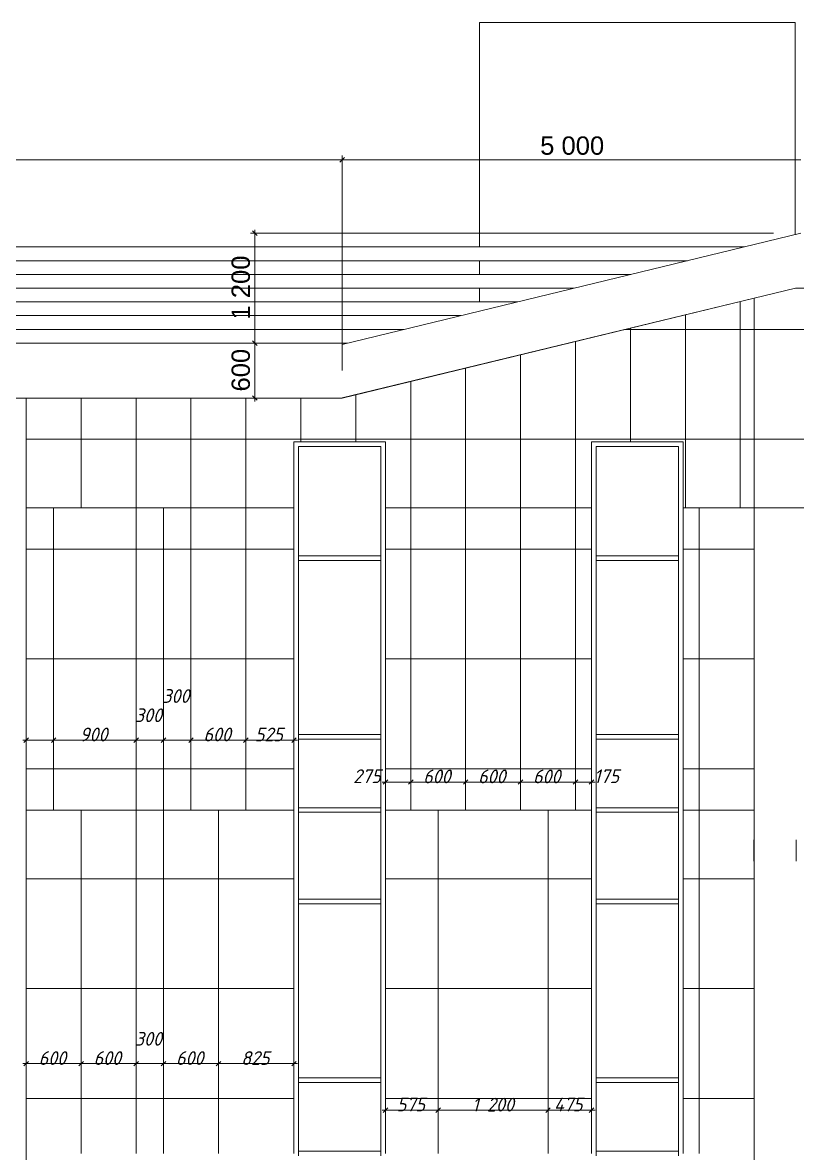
# Model space of a CAD drawing. Header units: millimetres. Extents: x 1499747 to 4230374, y -28481 to 441852.
# Drawn here: x 2636354 to 2644817, y 18817 to 31167 of the extents above; entities that cross this region are included whole.
import ezdxf
from ezdxf.xclip import XClip

# ---------------------------------------------------------------- set-up
doc = ezdxf.new("R2010")
doc.units = ezdxf.units.MM
doc.header["$MEASUREMENT"] = 0
doc.header["$XCLIPFRAME"] = 0
for name, color, linetype, lineweight in [('1 Фасад_42_Витражные окна_Ном._пера__1_Ном._пера__7', 7, 'Continuous', 18), ('1 Фасад_42_Витражные окна_Ном._пера__20_Ном._пера__1', 1, 'Continuous', 18), ('1 Фасад_42_Выступы_Ном._пера__1_Ном._пера__7', 7, 'Continuous', 18), ('1 Фасад_42_Двери Archicad_Ном._пера__3_Ном._пера__30', 30, 'Continuous', 18), ('1 Фасад_42_Конструктив - Колонны_Ном._пера__1_Ном._пера__7', 7, 'Continuous', 18), ('1 Фасад_42_Конструктив - Стены Ненесущие Газоблок_Ном._пера__87_Ном._пера__251', 250, 'Continuous', 18), ('1 Фасад_42_Конструктив - Стены Несущие_Ном._пера__1_Ном._пера__7', 7, 'Continuous', 18), ('1 Фасад_42_Отделка керамика_Ном._пера__1_Ном._пера__7', 7, 'Continuous', 18), ('1 Фасад_42_Отделка керамика_Ном._пера__74_Ном._пера__255', 255, 'Continuous', 18), ('1 Фасад_42_Парапет_Ном._пера__20_Ном._пера__1', 1, 'Continuous', 18), ('1 Фасад_42_Размер - Общий_Ном._пера__1_Ном._пера__7', 7, 'Continuous', 18), ('1 Фасад_42_Ребра Навес_Ном._пера__1_Ном._пера__7', 7, 'Continuous', 18), ('1 Фасад_42_Сетка кладки_Ном._пера__102_Ном._пера__9', 9, 'Continuous', 18), ('1 Фасад_42_Сетка кладки_Ном._пера__20_Ном._пера__1', 1, 'Continuous', 18), ('1 Фасад_42_Сетка кладки_Ном._пера__62_Ном._пера__253', 252, 'Continuous', 18)]:
    doc.layers.add(name, color=color, linetype=linetype, lineweight=lineweight)
doc.layers.add('Чертеж и Рисунок', color=7, linetype='Continuous')
doc.styles.add('СГЕНЕРИР_СТИЛЬ_1', font='')
doc.styles.add('СГЕНЕРИР_СТИЛЬ_2', font='arial.ttf')
doc.styles.get('СГЕНЕРИР_СТИЛЬ_1').set_extended_font_data('GOST Common', italic=True)

# ---------------------------------------------------------------- blocks, each defined once
blk = doc.blocks.new('Чертеж_5_42', base_point=(1557140, 9891))
at = {"layer": '1 Фасад_42_Витражные окна_Ном._пера__1_Ном._пера__7', "color": 252, "linetype": 'Continuous', "true_color": 0x939598}
for p, q in [((1533165, 54211), (1533395, 54211)), ((1533165, 53691), (1533165, 54211)), ((1533395, 54211), (1534065, 54211)), ((1534065, 54211), (1534065, 53691)), ((1536415, 54211), (1536645, 54211)), ((1536415, 53691), (1536415, 54211)), ((1536645, 54211), (1537315, 54211)), ((1537315, 54211), (1537315, 53691)), ((1533165, 53016), (1533165, 53691)), ((1534065, 53691), (1534065, 53016)), ((1536415, 53016), (1536415, 53691)), ((1537315, 53691), (1537315, 53016)), ((1533165, 52991), (1533165, 53016)), ((1533165, 53016), (1533395, 53016)), ((1533165, 52966), (1533165, 52991)), ((1533395, 53016), (1534065, 53016)), ((1534065, 53016), (1534065, 52991)), ((1534065, 52991), (1534065, 52966)), ((1536415, 52991), (1536415, 53016)), ((1536415, 53016), (1536645, 53016)), ((1536415, 52966), (1536415, 52991)), ((1536645, 53016), (1537315, 53016)), ((1537315, 53016), (1537315, 52991)), ((1537315, 52991), (1537315, 52966)), ((1533165, 51066), (1533165, 52966)), ((1533165, 52966), (1533395, 52966)), ((1533395, 52966), (1534065, 52966)), ((1534065, 52966), (1534065, 51066)), ((1536415, 51066), (1536415, 52966)), ((1536415, 52966), (1536645, 52966)), ((1536645, 52966), (1537315, 52966)), ((1537315, 52966), (1537315, 51066)), ((1533165, 51041), (1533165, 51066)), ((1533165, 51066), (1533395, 51066)), ((1533165, 51016), (1533165, 51041)), ((1533165, 51016), (1533395, 51016)), ((1533165, 50266), (1533165, 51016)), ((1533395, 51066), (1534065, 51066)), ((1533395, 51016), (1534065, 51016)), ((1534065, 51066), (1534065, 51041)), ((1534065, 51041), (1534065, 51016)), ((1534065, 51016), (1534065, 50266)), ((1536415, 51041), (1536415, 51066)), ((1536415, 51066), (1536645, 51066)), ((1536415, 51016), (1536415, 51041)), ((1536415, 51016), (1536645, 51016)), ((1536415, 50266), (1536415, 51016)), ((1536645, 51066), (1537315, 51066)), ((1536645, 51016), (1537315, 51016)), ((1537315, 51066), (1537315, 51041)), ((1537315, 51041), (1537315, 51016)), ((1537315, 51016), (1537315, 50266)), ((1533165, 50266), (1533395, 50266)), ((1533165, 50241), (1533165, 50266)), ((1533395, 50266), (1534065, 50266)), ((1534065, 50266), (1534065, 50241)), ((1536415, 50266), (1536645, 50266)), ((1536415, 50241), (1536415, 50266)), ((1536645, 50266), (1537315, 50266)), ((1537315, 50266), (1537315, 50241)), ((1533165, 50216), (1533165, 50241)), ((1533165, 50216), (1533395, 50216)), ((1533165, 49266), (1533165, 50216)), ((1533395, 50216), (1534065, 50216)), ((1534065, 50241), (1534065, 50216)), ((1534065, 50216), (1534065, 49266)), ((1536415, 50216), (1536415, 50241)), ((1536415, 50216), (1536645, 50216)), ((1536415, 49266), (1536415, 50216)), ((1536645, 50216), (1537315, 50216)), ((1537315, 50241), (1537315, 50216)), ((1537315, 50216), (1537315, 49266)), ((1533165, 49266), (1533395, 49266)), ((1533165, 49241), (1533165, 49266)), ((1533165, 49216), (1533165, 49241)), ((1533165, 47316), (1533165, 49216)), ((1533165, 49216), (1533395, 49216)), ((1533395, 49266), (1534065, 49266)), ((1533395, 49216), (1534065, 49216)), ((1534065, 49266), (1534065, 49241)), ((1534065, 49241), (1534065, 49216)), ((1534065, 49216), (1534065, 47316)), ((1536415, 49266), (1536645, 49266)), ((1536415, 49241), (1536415, 49266)), ((1536415, 49216), (1536415, 49241)), ((1536415, 47316), (1536415, 49216)), ((1536415, 49216), (1536645, 49216)), ((1536645, 49266), (1537315, 49266)), ((1536645, 49216), (1537315, 49216)), ((1537315, 49266), (1537315, 49241)), ((1537315, 49241), (1537315, 49216)), ((1537315, 49216), (1537315, 47316)), ((1533165, 47291), (1533165, 47316)), ((1533165, 47316), (1533395, 47316)), ((1533395, 47316), (1534065, 47316)), ((1534065, 47316), (1534065, 47291)), ((1536415, 47291), (1536415, 47316)), ((1536415, 47316), (1536645, 47316)), ((1536645, 47316), (1537315, 47316)), ((1537315, 47316), (1537315, 47291)), ((1533165, 47266), (1533165, 47291)), ((1533165, 47266), (1533395, 47266)), ((1533165, 46516), (1533165, 47266)), ((1533395, 47266), (1534065, 47266)), ((1534065, 47291), (1534065, 47266)), ((1534065, 47266), (1534065, 46516)), ((1536415, 47266), (1536415, 47291)), ((1536415, 47266), (1536645, 47266)), ((1536415, 46516), (1536415, 47266)), ((1536645, 47266), (1537315, 47266)), ((1537315, 47291), (1537315, 47266)), ((1537315, 47266), (1537315, 46516)), ((1533165, 46516), (1533395, 46516)), ((1533165, 46491), (1533165, 46516)), ((1533165, 46466), (1533165, 46491)), ((1533395, 46516), (1534065, 46516)), ((1534065, 46516), (1534065, 46491)), ((1534065, 46491), (1534065, 46466)), ((1536415, 46516), (1536645, 46516)), ((1536415, 46491), (1536415, 46516)), ((1536415, 46466), (1536415, 46491)), ((1536645, 46516), (1537315, 46516)), ((1537315, 46516), (1537315, 46491)), ((1537315, 46491), (1537315, 46466))]:
    blk.add_line(p, q, dxfattribs=at)
at = {"layer": '1 Фасад_42_Витражные окна_Ном._пера__20_Ном._пера__1', "color": 252, "linetype": 'Continuous', "true_color": 0x939598}
for p, q in [((1538139, 49917), (1538139, 49681)), ((1538601, 49681), (1538601, 49917))]:
    blk.add_line(p, q, dxfattribs=at)
at = {"layer": '1 Фасад_42_Выступы_Ном._пера__1_Ном._пера__7', "color": 252, "linetype": 'Continuous', "true_color": 0x939598}
for p, q in [((1530190, 46491), (1530190, 54741)), ((1538140, 53541), (1538690, 53541)), ((1538140, 45941), (1538140, 53541)), ((1530190, 16341), (1530190, 46491))]:
    blk.add_line(p, q, dxfattribs=at)
at = {"layer": '1 Фасад_42_Двери Archicad_Ном._пера__3_Ном._пера__30', "color": 252, "linetype": 'Continuous', "true_color": 0x939598}
for p, q in [((1535140, 57071), (1535140, 57013)), ((1535140, 56977), (1535140, 56919)), ((1535140, 56883), (1535140, 56825)), ((1535140, 56789), (1535140, 56731)), ((1535140, 56695), (1535140, 56637)), ((1535140, 56601), (1535140, 56543)), ((1535140, 56507), (1535140, 56449)), ((1535140, 56412), (1535140, 56391)), ((1535140, 56224), (1535140, 56166)), ((1535140, 56130), (1535140, 56091))]:
    blk.add_line(p, q, dxfattribs=at)
at = {"layer": '1 Фасад_42_Конструктив - Колонны_Ном._пера__1_Ном._пера__7', "color": 252, "linetype": 'Continuous', "true_color": 0x939598}
for p, q in [((1535140, 56391), (1535140, 58841)), ((1535140, 58841), (1535640, 58841)), ((1538090, 58841), (1538590, 58841)), ((1538590, 56526), (1538590, 58841)), ((1535140, 56091), (1535140, 56241))]:
    blk.add_line(p, q, dxfattribs=at)
at = {"layer": '1 Фасад_42_Конструктив - Стены Ненесущие Газоблок_Ном._пера__87_Ном._пера__251', "color": 252, "linetype": 'Continuous', "true_color": 0x939598}
for p, q in [((1535140, 55791), (1535140, 55941)), ((1535140, 55105), (1535140, 55105))]:
    blk.add_line(p, q, dxfattribs=at)
at = {"layer": '1 Фасад_42_Конструктив - Стены Несущие_Ном._пера__1_Ном._пера__7', "color": 252, "linetype": 'Continuous', "true_color": 0x939598}
for p, q in [((1538090, 58841), (1535640, 58841)), ((1535640, 55226), (1535640, 55226))]:
    blk.add_line(p, q, dxfattribs=at)
at = {"layer": '1 Фасад_42_Отделка керамика_Ном._пера__1_Ном._пера__7', "color": 252, "linetype": 'Continuous', "true_color": 0x939598}
for p, q in [((1538140, 55832), (1533642, 54741)), ((1538140, 55832), (1538140, 53541)), ((1533115, 53541), (1533115, 54261)), ((1533115, 54261), (1534115, 54261)), ((1534115, 54261), (1534115, 53541)), ((1536365, 53541), (1536365, 54261)), ((1536365, 54261), (1537365, 54261)), ((1537365, 54261), (1537365, 53541)), ((1530190, 53541), (1533115, 53541)), ((1533115, 50241), (1533115, 53541)), ((1534115, 53541), (1534115, 50241)), ((1534115, 53541), (1536365, 53541)), ((1536365, 50241), (1536365, 53541)), ((1537365, 53541), (1537365, 50241)), ((1537365, 53541), (1538140, 53541)), ((1537540, 53541), (1537540, 50241)), ((1530490, 50241), (1530790, 50241)), ((1531390, 50241), (1530790, 50241)), ((1530790, 50241), (1530790, 46491)), ((1531390, 46491), (1531390, 50241)), ((1532290, 50241), (1531690, 50241)), ((1531690, 50241), (1531690, 46491)), ((1532290, 46491), (1532290, 50241)), ((1532590, 50241), (1533115, 50241)), ((1533115, 46491), (1533115, 50241)), ((1534115, 50241), (1534115, 46491)), ((1534115, 50241), (1534390, 50241)), ((1535890, 50241), (1534690, 50241)), ((1534690, 50241), (1534690, 46491)), ((1535890, 46491), (1535890, 50241)), ((1536190, 50241), (1536365, 50241)), ((1536365, 46491), (1536365, 50241)), ((1537540, 50241), (1537365, 50241)), ((1537365, 50241), (1537365, 46491)), ((1537540, 50241), (1538140, 50241)), ((1537540, 46491), (1537540, 50241))]:
    blk.add_line(p, q, dxfattribs=at)
at = {"layer": '1 Фасад_42_Отделка керамика_Ном._пера__74_Ном._пера__255', "color": 252, "linetype": 'Continuous', "true_color": 0x939598}
for p, q in [((1530490, 50241), (1530490, 53541)), ((1531390, 53541), (1531390, 50241)), ((1531690, 50241), (1531690, 53541)), ((1531990, 53541), (1531990, 50241)), ((1532590, 50241), (1532590, 53541)), ((1534390, 53541), (1534390, 50241)), ((1534990, 50241), (1534990, 53541)), ((1535590, 53541), (1535590, 50241)), ((1536190, 50241), (1536190, 53541)), ((1530190, 50241), (1530490, 50241)), ((1531390, 50241), (1531690, 50241)), ((1532290, 50241), (1532590, 50241)), ((1534390, 50241), (1534690, 50241)), ((1535890, 50241), (1536190, 50241))]:
    blk.add_line(p, q, dxfattribs=at)
at = {"layer": '1 Фасад_42_Парапет_Ном._пера__20_Ном._пера__1', "color": 252, "linetype": 'Continuous', "true_color": 0x939598}
for p, q in [((1533642, 55327), (1538652, 56541)), ((1533642, 54742), (1538593, 55941)), ((1538593, 55941), (1547615, 55941)), ((1504941, 55341), (1533642, 55341)), ((1533642, 55341), (1533642, 55327)), ((1533640, 55327), (1533642, 55327)), ((1504941, 54741), (1533640, 54741)), ((1533640, 54741), (1533642, 54742)), ((1533640, 54741), (1533642, 54741)), ((1533642, 54742), (1533642, 54741))]:
    blk.add_line(p, q, dxfattribs=at)
at = {"layer": '1 Фасад_42_Размер - Общий_Ном._пера__1_Ном._пера__7', "color": 252, "linetype": 'Continuous', "true_color": 0x939598}
for p, q in [((1504941, 57343), (1533642, 57343)), ((1533667, 57368), (1533617, 57318)), ((1533667, 57368), (1533617, 57318)), ((1533642, 55041), (1533642, 57390)), ((1533642, 55041), (1533642, 57390)), ((1533642, 57343), (1538652, 57343)), ((1532713, 56516), (1532663, 56566)), ((1532688, 56541), (1532688, 56579)), ((1538352, 56541), (1532641, 56541)), ((1532688, 55341), (1532688, 56541)), ((1533342, 55341), (1532641, 55341)), ((1533342, 55341), (1532641, 55341)), ((1532663, 55366), (1532713, 55316)), ((1532663, 55366), (1532713, 55316)), ((1532688, 54741), (1532688, 55341)), ((1533342, 54741), (1532641, 54741)), ((1532663, 54766), (1532713, 54716)), ((1532688, 54704), (1532688, 54741)), ((1539813, 53541), (1538440, 53541))]:
    blk.add_line(p, q, dxfattribs=at)
at = {"layer": '1 Фасад_42_Ребра Навес_Ном._пера__1_Ном._пера__7', "color": 252, "linetype": 'Continuous', "true_color": 0x939598}
for p, q in [((1538033, 56391), (1504940, 56391)), ((1537414, 56241), (1504940, 56241)), ((1536795, 56091), (1504940, 56091)), ((1536176, 55941), (1504940, 55941)), ((1535557, 55791), (1504940, 55791)), ((1534938, 55641), (1504940, 55641)), ((1534319, 55491), (1504940, 55491)), ((1533699, 55341), (1533642, 55341))]:
    blk.add_line(p, q, dxfattribs=at)
at = {"layer": '1 Фасад_42_Сетка кладки_Ном._пера__102_Ном._пера__9', "color": 252, "linetype": 'Continuous', "true_color": 0x939598}
for p, q in [((1538140, 55491), (1542945, 55491)), ((1541930, 54291), (1538140, 54291))]:
    blk.add_line(p, q, dxfattribs=at)
at = {"layer": '1 Фасад_42_Сетка кладки_Ном._пера__20_Ном._пера__1', "color": 252, "linetype": 'Continuous', "true_color": 0x939598}
for p, q in [((1530215, 51030), (1530165, 50980)), ((1530190, 50541), (1530190, 51052)), ((1530515, 51030), (1530465, 50980)), ((1530515, 51030), (1530465, 50980)), ((1530490, 50541), (1530490, 51052)), ((1530490, 50541), (1530490, 51052)), ((1531415, 51030), (1531365, 50980)), ((1531415, 51030), (1531365, 50980)), ((1531390, 50541), (1531390, 51052)), ((1531390, 50541), (1531390, 51052)), ((1531715, 51030), (1531665, 50980)), ((1531715, 51030), (1531665, 50980)), ((1531690, 50541), (1531690, 51052)), ((1531690, 50541), (1531690, 51052)), ((1532015, 51030), (1531965, 50980)), ((1532015, 51030), (1531965, 50980)), ((1531990, 50541), (1531990, 51052)), ((1531990, 50541), (1531990, 51052)), ((1532615, 51030), (1532565, 50980)), ((1532615, 51030), (1532565, 50980)), ((1532590, 50541), (1532590, 51052)), ((1532590, 50541), (1532590, 51052)), ((1533090, 50980), (1533140, 51030)), ((1533115, 50541), (1533115, 51052)), ((1530153, 51005), (1530190, 51005)), ((1530190, 51005), (1530490, 51005)), ((1530490, 51005), (1531390, 51005)), ((1531390, 51005), (1531690, 51005)), ((1531690, 51005), (1531990, 51005)), ((1531990, 51005), (1532590, 51005)), ((1532590, 51005), (1533115, 51005)), ((1533115, 51005), (1533153, 51005)), ((1534078, 50547), (1534115, 50547)), ((1534140, 50572), (1534090, 50522)), ((1534115, 50500), (1534115, 50594)), ((1534115, 50547), (1534390, 50547)), ((1534415, 50572), (1534365, 50522)), ((1534415, 50572), (1534365, 50522)), ((1534390, 50500), (1534390, 50594)), ((1534390, 50500), (1534390, 50594)), ((1534390, 50547), (1534990, 50547)), ((1535015, 50572), (1534965, 50522)), ((1535015, 50572), (1534965, 50522)), ((1534990, 50500), (1534990, 50594)), ((1534990, 50500), (1534990, 50594)), ((1534990, 50547), (1535590, 50547)), ((1535615, 50572), (1535565, 50522)), ((1535615, 50572), (1535565, 50522)), ((1535590, 50500), (1535590, 50594)), ((1535590, 50500), (1535590, 50594)), ((1535590, 50547), (1536190, 50547)), ((1536215, 50572), (1536165, 50522)), ((1536215, 50572), (1536165, 50522)), ((1536190, 50500), (1536190, 50594)), ((1536190, 50500), (1536190, 50594)), ((1536190, 50547), (1536365, 50547)), ((1536340, 50522), (1536390, 50572)), ((1536365, 50500), (1536365, 50594)), ((1536365, 50547), (1536403, 50547)), ((1530153, 47471), (1530190, 47471)), ((1530215, 47496), (1530165, 47446)), ((1530190, 46791), (1530190, 47518)), ((1530190, 47471), (1530790, 47471)), ((1530815, 47496), (1530765, 47446)), ((1530815, 47496), (1530765, 47446)), ((1530790, 46791), (1530790, 47518)), ((1530790, 46791), (1530790, 47518)), ((1530790, 47471), (1531390, 47471)), ((1531415, 47496), (1531365, 47446)), ((1531415, 47496), (1531365, 47446)), ((1531390, 46791), (1531390, 47518)), ((1531390, 46791), (1531390, 47518)), ((1531390, 47471), (1531690, 47471)), ((1531715, 47496), (1531665, 47446)), ((1531715, 47496), (1531665, 47446)), ((1531690, 46791), (1531690, 47518)), ((1531690, 46791), (1531690, 47518)), ((1531690, 47471), (1532290, 47471)), ((1532315, 47496), (1532265, 47446)), ((1532315, 47496), (1532265, 47446)), ((1532290, 46791), (1532290, 47518)), ((1532290, 46791), (1532290, 47518)), ((1532290, 47471), (1533115, 47471)), ((1533090, 47446), (1533140, 47496)), ((1533115, 46791), (1533115, 47518)), ((1533115, 47471), (1533153, 47471)), ((1534078, 46962), (1534115, 46962)), ((1534140, 46987), (1534090, 46937)), ((1534115, 46791), (1534115, 47009)), ((1534115, 46962), (1534690, 46962)), ((1534715, 46987), (1534665, 46937)), ((1534715, 46987), (1534665, 46937)), ((1534690, 46791), (1534690, 47009)), ((1534690, 46791), (1534690, 47009)), ((1534690, 46962), (1535890, 46962)), ((1535915, 46987), (1535865, 46937)), ((1535915, 46987), (1535865, 46937)), ((1535890, 46791), (1535890, 47009)), ((1535890, 46791), (1535890, 47009)), ((1535890, 46962), (1536365, 46962)), ((1536340, 46937), (1536390, 46987)), ((1536365, 46791), (1536365, 47009)), ((1536365, 46962), (1536403, 46962))]:
    blk.add_line(p, q, dxfattribs=at)
at = {"layer": '1 Фасад_42_Сетка кладки_Ном._пера__62_Ном._пера__253', "color": 252, "linetype": 'Continuous', "true_color": 0x939598}
for p, q in [((1536734, 55491), (1536735, 55491)), ((1536735, 55491), (1538140, 55491)), ((1530190, 54291), (1538140, 54291)), ((1530190, 53091), (1533115, 53091)), ((1534115, 53091), (1536365, 53091)), ((1537365, 53091), (1538140, 53091)), ((1530190, 51891), (1533115, 51891)), ((1534115, 51891), (1536365, 51891)), ((1537365, 51891), (1538140, 51891)), ((1530190, 50691), (1533115, 50691)), ((1534115, 50691), (1536365, 50691)), ((1537365, 50691), (1538140, 50691)), ((1530190, 49491), (1533115, 49491)), ((1534115, 49491), (1536365, 49491)), ((1537365, 49491), (1538140, 49491)), ((1530190, 48291), (1533115, 48291)), ((1534115, 48291), (1536365, 48291)), ((1537365, 48291), (1538140, 48291)), ((1530190, 47091), (1533115, 47091)), ((1534115, 47091), (1536365, 47091)), ((1537365, 47091), (1538140, 47091))]:
    blk.add_line(p, q, dxfattribs=at)
at = {"layer": '1 Фасад_42_Сетка кладки_Ном._пера__62_Ном._пера__253', "color": 252, "linetype": 'Continuous', "true_color": 0x939598, "flags": 128}
for points in [[(1537990, 53541), (1537990, 55795)], [(1537390, 53541), (1537390, 55650)], [(1536790, 54261), (1536790, 55504)], [(1536190, 53541), (1536190, 55359)], [(1535590, 53541), (1535590, 55214)], [(1534990, 53541), (1534990, 55068)], [(1534390, 53541), (1534390, 54923)], [(1530190, 53541), (1530190, 54741)], [(1530790, 53541), (1530790, 54741)], [(1531390, 53541), (1531390, 54741)], [(1531990, 53541), (1531990, 54741)], [(1532590, 53541), (1532590, 54741)], [(1533190, 54261), (1533190, 54741)], [(1533790, 54261), (1533790, 54777)]]:
    blk.add_lwpolyline(points, dxfattribs=at)
at = {"layer": '1 Фасад_42_Размер - Общий_Ном._пера__1_Ном._пера__7', "color": 252, "linetype": 'Continuous', "true_color": 0x939598, "insert": (1535804, 57395), "char_height": 200, "attachment_point": 7, "style": 'СГЕНЕРИР_СТИЛЬ_2'}
blk.add_mtext('\\A1;{\\pql;\\fArial|b0|i0|c204|p0;\\W1.000000;5 000}', dxfattribs=at)
at = {"layer": '1 Фасад_42_Размер - Общий_Ном._пера__1_Ном._пера__7', "color": 252, "linetype": 'Continuous', "true_color": 0x939598, "char_height": 200, "attachment_point": 7, "rotation": 90, "style": 'СГЕНЕРИР_СТИЛЬ_2'}
for s, insert in [('\\A1;{\\pql;\\fArial|b0|i0|c204|p0;\\W1.000000;1\xa0200}', (1532636, 55598)), ('\\A1;{\\pql;\\fArial|b0|i0|c204|p0;\\W1.000000;600}', (1532636, 54812))]:
    blk.add_mtext(s, dxfattribs=dict(at, insert=insert))
at = {"layer": '1 Фасад_42_Сетка кладки_Ном._пера__20_Ном._пера__1', "color": 252, "linetype": 'Continuous', "true_color": 0x939598, "char_height": 150, "attachment_point": 7, "style": 'СГЕНЕРИР_СТИЛЬ_1'}
for s, insert in [('\\A1;{\\pql;\\fGOST Common|b0|i1|c204|p0;\\W1.000000;300}', (1531676, 51411)), ('\\A1;{\\pql;\\fGOST Common|b0|i1|c204|p0;\\W1.000000;300}', (1531376, 51201)), ('\\A1;{\\pql;\\fGOST Common|b0|i1|c204|p0;\\W1.000000;900}', (1530776, 50991)), ('\\A1;{\\pql;\\fGOST Common|b0|i1|c204|p0;\\W1.000000;600}', (1532126, 50991)), ('\\A1;{\\pql;\\fGOST Common|b0|i1|c204|p0;\\W1.000000;525}', (1532688, 50991)), ('\\A1;{\\pql;\\fGOST Common|b0|i1|c204|p0;\\W1.000000;275}', (1533761, 50535)), ('\\A1;{\\pql;\\fGOST Common|b0|i1|c204|p0;\\W1.000000;600}', (1534526, 50533)), ('\\A1;{\\pql;\\fGOST Common|b0|i1|c204|p0;\\W1.000000;600}', (1535126, 50533)), ('\\A1;{\\pql;\\fGOST Common|b0|i1|c204|p0;\\W1.000000;600}', (1535726, 50533)), ('\\A1;{\\pql;\\fGOST Common|b0|i1|c204|p0;\\W1.000000;175}', (1536390, 50535)), ('\\A1;{\\pql;\\fGOST Common|b0|i1|c204|p0;\\W1.000000;300}', (1531376, 47667)), ('\\A1;{\\pql;\\fGOST Common|b0|i1|c204|p0;\\W1.000000;600}', (1530326, 47457)), ('\\A1;{\\pql;\\fGOST Common|b0|i1|c204|p0;\\W1.000000;600}', (1530926, 47457)), ('\\A1;{\\pql;\\fGOST Common|b0|i1|c204|p0;\\W1.000000;600}', (1531826, 47457)), ('\\A1;{\\pql;\\fGOST Common|b0|i1|c204|p0;\\W1.000000;825}', (1532538, 47457)), ('\\A1;{\\pql;\\fGOST Common|b0|i1|c204|p0;\\W1.000000;575}', (1534238, 46950)), ('\\A1;{\\pql;\\fGOST Common|b0|i1|c204|p0;\\W1.000000;1\xa0200}', (1535060, 46948)), ('\\A1;{\\pql;\\fGOST Common|b0|i1|c204|p0;\\W1.000000;475}', (1535955, 46950))]:
    blk.add_mtext(s, dxfattribs=dict(at, insert=insert))

msp = doc.modelspace()

# ---------------------------------------------------------------- block references
at = {"layer": 'Чертеж и Рисунок', "linetype": 'Continuous'}
ref = msp.add_blockref('Чертеж_5_42', (2663343.31682, -17783.33843), dxfattribs=at)
XClip(ref).set_block_clipping_path([(1496000, -1299.0576434789), (1580000, 60181.6414690267)])

doc.saveas('drawing.dxf')
